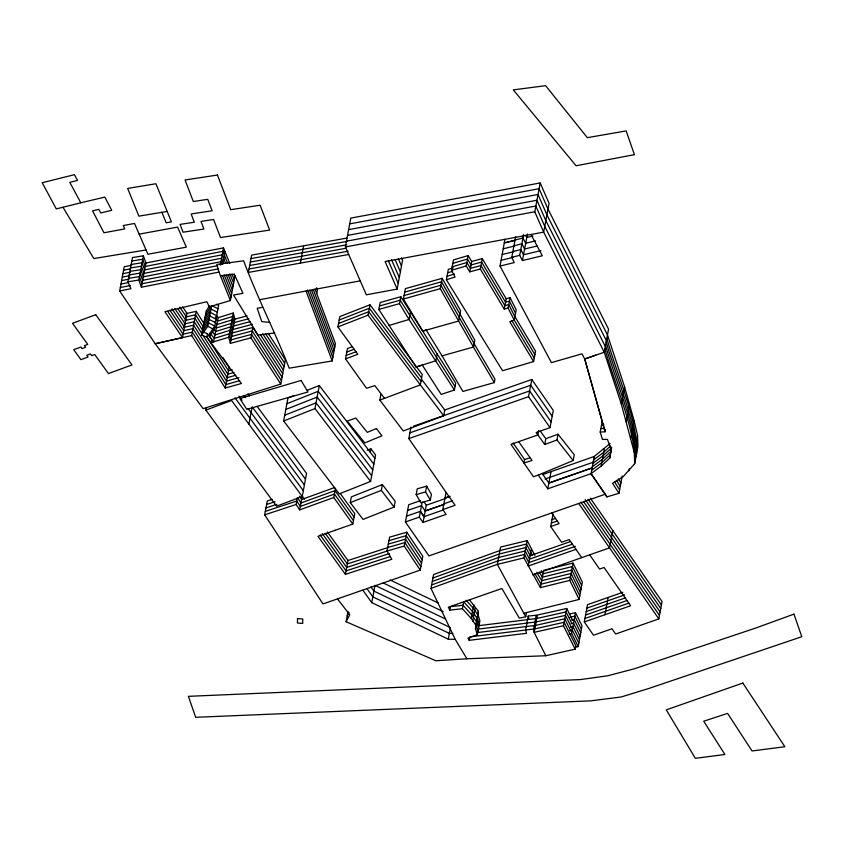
<?xml version="1.0" encoding="UTF-8"?>
<svg xmlns="http://www.w3.org/2000/svg" width="844" height="844" viewBox="0 0 844 844"><rect width="100%" height="100%" fill="white"/><g stroke="black" fill="none" stroke-linecap="round" stroke-linejoin="round"><path stroke-width="1.27" d="M571.905 623.611L566.06 611.911L536.721 618.515L536.299 615.234L528.228 616.088L525.643 629.93L526.561 633.295L469.211 640.332L467.966 638.169L477.314 634.635L475.499 628.685L478.4 611.362L469.391 599.715M475.499 628.685L478.4 611.362M538.694 430.356L537.839 434.966L510.989 444.355L533.461 476.754L538.272 475.077L547.798 488.824L591.053 473.674L601.128 466.12L609.758 458.144L611.531 447.12M611.425 448.702L611.056 451.223L602.426 459.199L592.351 466.764M268.255 333.443L285.314 359.85L280.788 384.073L203.151 408.665L155.222 343.74L119.69 290.98L124.226 266.757L131.696 265.259M119.69 290.98L130.904 288.722L127.95 281.801L132.476 257.578L143.353 255.806L145.938 262.99L141.402 287.203L218.986 272.084L230.391 300.538L209.354 306.826L206.812 301.719L164.897 311.689L182.504 337.611L155.222 343.74L191.651 335.564L196.188 311.341L186.134 313.599M141.402 287.203L138.817 280.029L143.353 255.806M182.504 337.611L187.03 313.388L182.631 306.91M191.651 335.564L225.253 388.05L241.395 383.482L206.822 337.178L201.674 335.036L206.21 310.814L209.607 305.961M201.674 335.036L207.793 326.29L211.675 305.528L205.556 314.274M220.273 265.164L223.512 247.862L145.938 262.99M206.822 337.178L207.466 333.718L202.317 331.576L208.436 322.83L214.745 326.101L210.029 333.137L209.386 336.598L213.648 341.862L228.745 337.252L233.282 313.029L218.185 317.639L213.648 341.862L211.084 342.727L211.728 339.267L207.466 333.718M222.647 264.299L225.021 251.617L223.512 247.862M209.386 336.598L214.102 329.561L218.628 305.338L216.528 304.251M257.093 406.312L306.562 473.421L302.247 496.483L276.568 506.189L205.862 410.11L206.295 407.8M230.391 300.538L234.927 276.315L233.978 273.962M214.165 329.73L215.589 331.481L230.686 326.871L232.3 332.979L252.862 327.472L250.921 337.853L230.359 343.36L234.885 319.137L233.282 313.029M225.253 388.05L229.146 367.298L222.837 357.455M302.247 496.483L248.906 424.131L252.145 406.829L305.475 479.181M300.401 263.117L303.64 245.826M340.28 493.518L354.775 513.69L352.824 524.071L317.966 536.341L345.407 574.331L391.848 559.277L387.006 551.005L389.59 537.164L406.819 532.216L422.802 556.27L420.217 570.111L322.978 603.914L264.668 514.84L267.253 500.998L272.095 499.405M367.288 450.263L370.917 448.829L375.559 454.905L370.6 481.439L339.267 493.846L283.668 420.998L287.983 397.935L294.007 395.551M316.722 293.554L317.365 290.093L316.489 287.762M335.49 488.296L333.77 497.527L299.673 509.881L296.128 504.469L297.415 497.559L300.97 502.961L335.057 490.607L354.121 517.15M370.6 481.439L314.991 408.591L319.306 385.529L307.258 390.297M401.512 257.863L402.567 260.258L397.165 289.091L366.338 294.809L345.396 246.933L350.787 218.1L540.171 182.948L549.064 203.288L543.673 232.121L604.23 352.233L621.353 404.192L634.308 452.669L634.699 463.683L623.146 476.691L612.554 483.296L618.969 493.297L606.857 496.905L591.053 473.674L594.292 456.382L610.117 443.501M299.673 509.881L302.257 496.04L304.452 499.215M384.537 398.357L374.831 385.645L366.507 388.24L345.544 358.9L357.793 354.29L337.906 326.934L339.847 316.553L369.988 304.789L422.264 374.514L420.323 384.885L443.722 415.733L403.253 430.957L379.853 400.109L380.929 394.348M218.986 272.084L216.866 264.415L243.652 260.817C257.188 297.331 275.081 331.924 289.175 368.184L332.188 360.937L335.427 343.635L314.97 288.891M345.544 358.9L347.485 348.53L352.391 346.684M379.853 400.109L420.323 384.885L368.047 315.171L369.988 304.789M378.84 309.431L380.138 302.511L400.816 296.719L455.697 383.113L454.41 390.033L441.159 394.401L422.274 365.072L416.029 367.056L378.84 309.431L399.518 303.64L400.816 296.719M350.271 502.644L351.347 496.884L382.416 484.572L395.203 501.325L394.116 507.096L363.057 519.398L350.271 502.644L381.33 490.343L382.416 484.572M345.407 574.331L348.002 560.49L327.419 531.994M370.263 452.278L370.917 448.829M403.421 299.019L405.363 288.637L442.182 278.298L460.571 310.666L458.63 321.047L473.495 347.021L442.066 355.873L426.262 330.109L422.749 331.112L403.421 299.019L440.241 288.68L442.182 278.298M526.287 626.47L534.347 625.615L534.779 628.885L564.119 622.292L575.798 645.692L575.154 649.152L545.815 655.746L466.89 658.774L435.842 660.757L346.103 621.743L348.044 611.362M410.321 312.544L409.023 319.465L454.41 390.033M466.89 658.774L455.232 639.383L448.259 639.161L371.761 602.637L375 585.335L445.621 619.053M422.179 502.191L419.31 517.098L423.023 522.447L446.117 514.365L442.794 509.576L455.074 505.282L408.823 438.595L410.986 427.064M514.365 315.762L535.55 351.188L533.608 361.57L502.57 370.727L446.37 279.733L448.312 269.352L453.281 267.843M446.37 279.733L455.064 277.096L451.54 270.291L453.481 259.91L468.135 255.584L471.712 261.471L469.77 271.852L480.31 268.983L482.251 258.602L471.712 261.471M606.857 496.905L605.275 494.194L428.952 555.901L405.415 521.961L408.686 504.754L420.291 500.692M437.224 353.815L435.926 360.736L416.029 367.056M420.217 570.111L404.234 546.057L406.819 532.216M416.155 494.573L417.231 488.803L426.653 486.165L431.4 494.331L430.324 500.091L420.903 502.707L416.155 494.573L425.576 491.936L426.653 486.165M469.77 271.852L466.194 265.965L468.135 255.584M423.023 522.447L426.325 505.229L424.099 502.022M443.722 415.733L444.799 409.973L421.409 379.125M442.794 509.576L446.086 492.358M404.076 295.558L440.884 285.219L474.138 343.561L473.4 347.042L494.31 382.596L462.881 391.447L442.066 355.873M473.495 347.021L474.792 340.1L441.539 281.759L404.719 292.098M455.232 639.383L430.989 588.384L433.584 574.542L499.922 550.531L526.519 544.053L532.543 555.563M611.077 449.314L607.458 439.439L602.426 439.397L600.2 432.044L605.095 431.769L584.734 358.985L581.98 353.847L551.417 362.625L500.038 266.06L504.955 239.369M500.038 266.06L514.228 262.579L511.791 257.325L515.673 236.573M506.2 298.744L510.04 297.637L508.099 308.018L504.258 309.126L506.2 298.744L482.251 258.602M475.805 625.204L471.184 618.399L462.406 608.703L449.852 610.128L450.506 606.667L463.05 605.243L471.838 614.938L476.459 621.743L476.143 625.225L477.957 631.175M494.31 382.596L494.953 379.135L474.054 343.582M397.165 289.091L385.128 261.566L530.992 234.484L542.323 255.795L522.436 260.543L519.704 255.331L523.586 234.569M448.259 639.161L450.211 628.78M522.436 260.543L527.405 234.01M533.608 361.57L509.776 321.712L514.26 320.214L516.201 309.843L510.04 297.637M530.992 234.484L543.673 232.121L534.779 211.781L540.171 182.948M462.406 608.703L463.704 601.783L472.482 611.478L477.103 618.283L476.797 621.764L478.611 627.714M471.184 618.399L473.779 604.557M469.211 640.332L469.855 636.872M472.682 621.3L475.277 607.469M477.314 634.635L479.898 620.794L478.084 614.854M544.739 444.482L545.815 438.711L558.032 434.227L556.956 439.988L544.739 444.482L536.13 432.518L550.003 427.655L528.523 396.701L530.676 385.17L552.219 416.208M444.208 410.152L531.815 379.483L530.739 385.254L413.454 426.199M513.078 442.973L524.578 459.547L523.934 463.008L532.068 460.444L518.67 441.676M543.663 570.312L573.034 563.085L569.795 580.387L540.424 587.614L523.924 557.895L527.162 540.593L500.566 547.07L497.338 564.372L525.738 616.764L519.334 618.167L501.895 588.49L448.354 607.226L449.852 610.128M550.003 427.655L553.295 410.437L531.815 379.483M527.162 540.593L531.435 548.758L528.196 566.06L575.988 549.349M547.798 488.824L549.961 477.293M550.014 477.377L551.1 471.606M525.738 616.764L526.382 613.303M612.786 530.57L609.547 547.872L581.727 557.62L569.215 539.59L561.598 542.259L550.699 526.55L553.073 513.869M540.424 587.614L543.452 571.472M545.815 655.746L534.136 632.346L533.703 629.075L536.299 615.234M538.272 475.077L573.192 460.529L574.268 454.758L558.032 434.227M563.476 625.752L566.714 608.45L537.375 615.054L534.136 632.346L563.476 625.752L575.154 649.152M600.2 432.044L602.152 421.662M605.528 429.469L605.095 431.769L584.734 358.985L595.811 355.145M601.128 466.12L604.367 448.818M575.714 647.169L578.172 646.609L571.599 633.443L575.481 612.681L569.331 614.063M523.913 613.24L579.1 599.43L582.339 582.128L573.034 563.085M609.758 458.144L611.489 448.924M621.353 404.192L624.592 386.89L607.469 334.931L546.912 214.819L538.018 194.479L348.635 229.631M578.172 646.609L582.054 625.858L575.481 612.681M590.251 498.087L662.065 601.603L658.826 618.905L615.624 634.023L611.984 628.769L593.511 635.237L584.291 621.954L587.529 604.652L622.84 592.288M626.301 421.778L629.54 404.487L624.592 386.89M618.969 493.297L622.207 475.995M630.858 438.057L634.097 420.755L629.54 404.487M628.949 470.825L629.381 468.526M634.308 452.669L637.547 435.367L634.097 420.755M584.291 621.954L604.937 614.727L608.165 597.425M634.699 463.683L637.937 446.392L637.547 435.367M335.036 530.718L335.068 530.148M347.19 615.972L349.026 612.48M346.103 621.743L349.785 614.759L337.516 599.008M215.347 317.734L216.686 315.719L210.378 312.449L204.269 321.195M204.913 317.734L211.032 308.988L217.341 312.259M203.615 324.655L209.734 315.909L216.043 319.18M202.971 328.116L209.09 319.37L215.399 322.64M610.434 446.075L603.724 452.278L593.638 459.843M611.7 447.763L603.07 455.739L592.994 463.303M610.402 454.684L601.783 462.66L591.697 470.224M286.897 403.696L318.23 391.289L373.839 464.137M285.821 409.467L317.154 397.06L372.753 469.908M284.744 415.227L316.067 402.831L371.676 475.668M283.668 420.998L314.991 408.591M339.204 320.013L369.345 308.25L421.62 377.975M338.549 323.474L368.691 311.71L420.977 381.425M337.906 326.934L368.047 315.171M346.842 351.99L354.185 349.216M346.198 355.451L355.989 351.748M205.862 410.11L231.594 400.467L248.906 424.131M334.488 487.589L301.614 499.5L299.483 496.261M432.93 578.003L499.279 553.991L525.865 547.513L530.148 555.679L570.586 541.542M432.286 581.463L498.625 557.451L525.221 550.974L529.494 559.139L572.39 544.148M431.632 584.924L497.981 560.912L524.567 554.434L528.85 562.6L575.418 546.321M430.989 588.384L497.338 564.372L523.924 557.895M532.88 574.975L581.727 557.62M409.899 432.835L529.599 390.941L551.079 421.884M408.823 438.595L528.523 396.701M407.546 510.441L421.536 505.651L425.249 511L444.682 504.184L425.186 510.915M449.863 496.325L444.946 498.044L449.915 496.409M426.325 505.229L445.759 498.414M406.47 516.201L420.396 511.327L424.11 516.676L443.543 509.871M443.87 503.815L452.468 500.798M405.415 521.961L419.31 517.098M542.481 474.623L594.334 456.446L593.258 462.217L545.034 479.012M548.874 483.053L592.129 467.914L548.874 483.053L542.281 473.537M551.997 519.63L555.574 518.374M551.343 523.09L557.314 521.001M550.699 526.55L559.055 523.628L551.659 512.952M586.886 608.113L624.644 594.893M586.232 611.573L625.214 597.921M585.588 615.033L627.018 600.527M584.945 618.494L628.812 603.133M604.937 614.727L630.616 605.739L604.093 567.506L599.556 569.078L589.671 554.824M584.734 358.985L604.23 352.233L608.556 329.171L547.988 209.048L539.094 188.718L349.711 223.871M266.609 504.459L275.081 501.663M265.965 507.919L276.853 504.332M265.311 511.38L296.772 501.019L300.316 506.421L334.414 494.067L353.478 520.611M264.668 514.84L296.128 504.469M348.002 560.49L388.324 547.418M387.681 550.879L347.348 563.95L325.246 533.345M389.474 553.548L346.705 567.411L322.303 533.64M390.044 556.607L346.061 570.871L320.14 534.99M524.578 459.547L530.391 457.712M447.658 272.812L452.637 271.304M447.014 276.273L454.473 274.005M425.207 330.426L426.262 330.109M388.968 325.499L409.023 319.465L399.518 303.64M452.838 263.37L467.492 259.045L471.068 264.932L481.607 262.062L505.545 302.205L509.396 301.097L515.547 313.303M452.194 266.831L466.848 262.505L470.424 268.392L480.953 265.522L504.902 305.665L508.742 304.557L514.903 316.764M451.54 270.291L466.194 265.965M388.947 540.624L406.175 535.676L422.158 559.73M388.293 544.085L405.521 539.137L421.515 563.191M387.649 547.545L404.877 542.597L420.861 566.651M387.006 551.005L404.234 546.057M232.216 369.693L228.492 370.759L206.791 336.851M234.052 372.457L227.848 374.208L203.341 335.944M235.887 375.211L227.205 377.669L193.593 325.183L183.549 327.44M238.968 377.616L226.551 381.129L192.949 328.643L184.15 330.616M239.559 380.718L225.907 384.59L192.305 332.103L182.251 334.361M379.483 305.971L400.161 300.179L455.053 386.573M422.749 331.112L458.63 321.047L440.241 288.68M234.885 319.137L246.986 315.899M248.758 318.716L234.242 322.598L232.627 316.489L217.53 321.1L215.399 318.473M250.531 321.522L233.598 326.058L231.984 319.95L216.887 324.56L214.756 321.933M252.303 324.339L232.944 329.519L231.34 323.41L216.243 328.021L214.102 325.394M515.019 240.034L522.942 238.029L525.675 243.241L535.623 240.867M513.943 245.794L521.866 243.789L524.599 249.001L537.027 246.037M512.867 251.565L520.79 249.56L523.512 254.772L540.92 250.615M511.791 257.325L519.704 255.331M80.802 202.792L56.284 208.911L42.2 182.737L74.441 174.676L77.532 180.405L69.788 182.357L80.802 202.792L104.835 197.106L111.714 210.325L100.721 212.952L98.853 209.365L92.566 210.863L103.96 232.765L124.754 228.914L123.277 225.527L134.523 223.46L147.911 254.244L186.324 247.165L177.599 227.089L139.176 234.157M504.353 242.998L514.998 240.382M503.277 248.769L513.922 246.153M502.191 254.529L514.028 251.628M501.114 260.3L512.941 257.388M504.301 242.829L514.956 240.287M532.965 235.993L526.751 237.47L525.664 235.392M185.49 317.059L195.544 314.801L203.942 327.926M184.836 320.52L194.89 318.262L203.288 331.386M184.192 323.98L194.247 321.722L201.948 333.749M569.911 617.249L574.838 616.141L581.41 629.318M571.726 620.15L574.184 619.601L580.756 632.768M571.082 623.611L573.54 623.062L580.113 636.228M570.428 627.071L572.897 626.522L579.469 639.689M569.784 630.531L572.243 629.983L578.815 643.149M569.141 633.992L571.599 633.443M123.572 270.217L129.807 268.962M122.929 273.678L130.409 272.179M122.285 277.138L129.754 275.64M121.631 280.598L129.111 279.1M120.987 284.059L128.457 282.55M120.344 287.519L130.303 285.515M217.689 265.67L142.699 280.292L140.115 273.108L129.237 274.88M218.332 268.877L142.045 283.742L139.471 276.568L128.594 278.341M259.53 299.757L360.23 280.841M347.549 235.402L536.932 200.25L545.825 220.579L606.393 340.702M346.473 241.173L535.856 206.01L544.749 226.35L605.317 346.473M345.396 246.933L534.779 211.781M262.6 307.29L257.177 308.292L261.798 321.606L269.763 322.376M346.852 238.092L251.617 255.12L248.379 272.422L348.699 254.477M250.974 258.58L347.475 241.321M250.32 262.041L346.821 244.781M346.177 248.242L249.676 265.501M249.033 268.962L348.076 251.248M161.9 212.319L138.891 216.148L127.655 188.423L155.929 183.739L171.406 221.888L166.141 222.774L161.9 212.319L167.165 211.443M146.054 249.972L93.842 258.559L62.973 207.244M131.833 261.039L142.699 259.266L145.284 266.451L222.869 251.322L227.669 263.307M131.189 264.499L142.056 262.727L144.64 269.911L222.215 254.782L225.612 263.233M130.535 267.959L141.412 266.187L143.986 273.372L221.571 258.243L223.08 261.988M129.892 271.42L140.758 269.647L143.343 276.832L220.928 261.703L222.056 264.51M127.95 281.801L138.817 280.029M274.585 332.947L258.032 335.089L233.514 295.02L242.956 293.343L234.389 274.311L220.484 275.83M478.316 625.699L527.848 619.623M477.662 629.16L527.194 623.083M477.018 632.62L526.55 626.543M471.163 636.714L525.907 630.004M527.584 619.549L535.645 618.694L536.077 621.975L565.417 615.371L571.842 628.242M526.93 623.009L535.001 622.155L535.423 625.425L564.773 618.831L571.188 631.702M525.643 629.93L533.703 629.075M601.498 425.123L603.945 424.986M600.854 428.583L604.515 428.383M452.827 633.506L449.346 633.401L372.848 596.877L366.961 588.627M390.107 579.986L438.363 603.027M383.144 582.94L443.163 611.605M450.422 627.63L373.924 591.106L370.98 586.981M212.73 306.077L217.984 308.798M207.793 326.29L214.102 329.561M466.11 600.263L473.125 608.018L477.757 614.822L477.44 618.314L479.255 624.254M216.76 315.888L218.185 317.639M212.097 331.428L214.946 334.941L230.043 330.331L231.646 336.439L252.219 330.932L282.086 377.152M210.029 333.137L214.302 338.402L229.389 333.791L231.003 339.9L251.565 334.393L281.432 380.612M556.65 439.597L573.192 460.529M319.306 385.529L374.915 458.366M381.33 490.343L394.116 507.096M304.399 484.952L248.052 408.485M303.323 490.712L234.927 397.788M247.957 393.863L249.465 395.92M243.863 395.519L245.372 397.577M239.021 396.142L242.028 400.256M540.445 431.316L545.815 438.711M333.77 497.527L352.824 524.071M362.941 590.283L371.761 602.637M591.053 473.674L605.275 494.194M588.099 499.374L661.411 605.064M585.198 499.585L660.768 608.524M583.795 501.969L660.124 611.984M659.47 615.445L580.894 502.18M578.752 503.478L658.826 618.905M420.396 511.327L424.099 516.686M179.783 307.132L186.387 316.848M177.673 308.429L185.743 320.309M174.824 308.651L185.089 323.769M171.976 308.872L184.446 327.229M169.866 310.17L183.792 330.69M167.745 311.468L183.148 334.15M265.47 333.602L284.671 363.31M262.695 333.76L284.027 366.771M260.627 335.015L283.373 370.231M252.862 327.472L282.729 373.692M250.921 337.853L280.788 384.073M618.346 478.917L620.91 482.916M616.415 480.373L620.266 486.376M614.485 481.84L619.623 489.837M196.188 311.341L203.889 323.368M513.711 319.222L534.906 354.649M511.749 320.467L534.252 358.109M480.31 268.983L504.258 309.126M541.131 570.618L543.019 573.772L572.39 566.546L581.695 585.588M539.221 571.968L542.365 577.233L571.736 570.006L581.041 589.049M536.689 572.274L541.721 580.693L571.093 573.466L580.398 592.509M534.779 573.625L541.078 584.154L570.449 576.927L579.754 595.969M425.576 491.936L430.324 500.091M531.435 548.758L534.948 555.447M508.099 308.018L514.26 320.214M566.714 608.45L572.548 620.15M569.795 580.387L579.1 599.43M398.347 258.844L401.48 266.018M395.171 259.825L400.404 271.789M391.468 259.604L399.328 277.56M388.303 260.585L398.241 283.32M225.021 251.617L229.737 263.381M231.921 273.899L234.273 279.775M229.853 273.825L233.63 283.236M228.26 274.933L232.986 286.696M226.203 274.859L232.332 290.157M224.135 274.796L231.689 293.617M222.552 275.904L231.045 297.077M313.24 289.439L334.773 347.095M311.679 290.452L334.129 350.555M309.653 290.231L333.486 354.016M307.627 290.009L332.831 357.476M306.066 291.011L332.188 360.937M606.825 338.391C617.091 375.137 634.498 411.429 637.294 449.852M606.182 341.852C616.436 378.597 633.844 414.889 636.64 453.312M605.528 345.312C615.793 382.058 633.2 418.35 635.996 456.762M604.884 348.772C615.149 385.518 632.557 421.81 635.353 460.223M528.228 616.088L528.84 618.336M228.745 337.252L230.359 343.36M297.489 618.578L297.457 622.999L302.711 623.431L302.753 619.011L297.489 618.578M376.403 428.541L367.298 432.36L355.82 418.054L347.179 421.135L364.851 442.9L381.942 435.81L376.403 428.541M95.762 314.717L72.5 323.284L87.744 344.394L84.432 345.618L85.624 347.264L81.974 348.604L80.855 347.053L73.713 349.669L80.908 359.649L88.05 357.033L86.795 355.271L90.445 353.942L91.701 355.672L94.75 354.554L108.475 373.575L131.98 364.924L95.762 314.717M793.951 614.126L755.823 627.999L634.245 668.807L607.838 675.77L580.535 679.568L188.391 696.332L195.671 717.305L590.673 700.858L621.268 696.965L648.329 688.641L801.8 636.724L793.951 614.126M742.826 683.06L666.264 709.867L695.34 758.313L724.912 754.483L703.706 721.219L727.602 713.391L752.036 750.97L784.867 746.718L742.826 683.06M301.086 380.444L239.875 398.579L246.764 409.329L307.986 391.985L301.086 380.444M634.414 154.663L576.083 165.762L513.289 89.875L545.625 85.687L587.34 137.667L626.164 130.904L634.414 154.663M217.457 175.046L185.058 179.972L193.308 201.516L207.751 199.332L212.129 210.778L191.145 213.965L194.299 222.236L180.088 224.388L183.064 232.195L203.91 229.04L200.977 221.402L213.574 219.493L220.495 237.554L269.647 230.085L260.121 205.219L230.718 209.681L217.457 175.046"/></g></svg>
